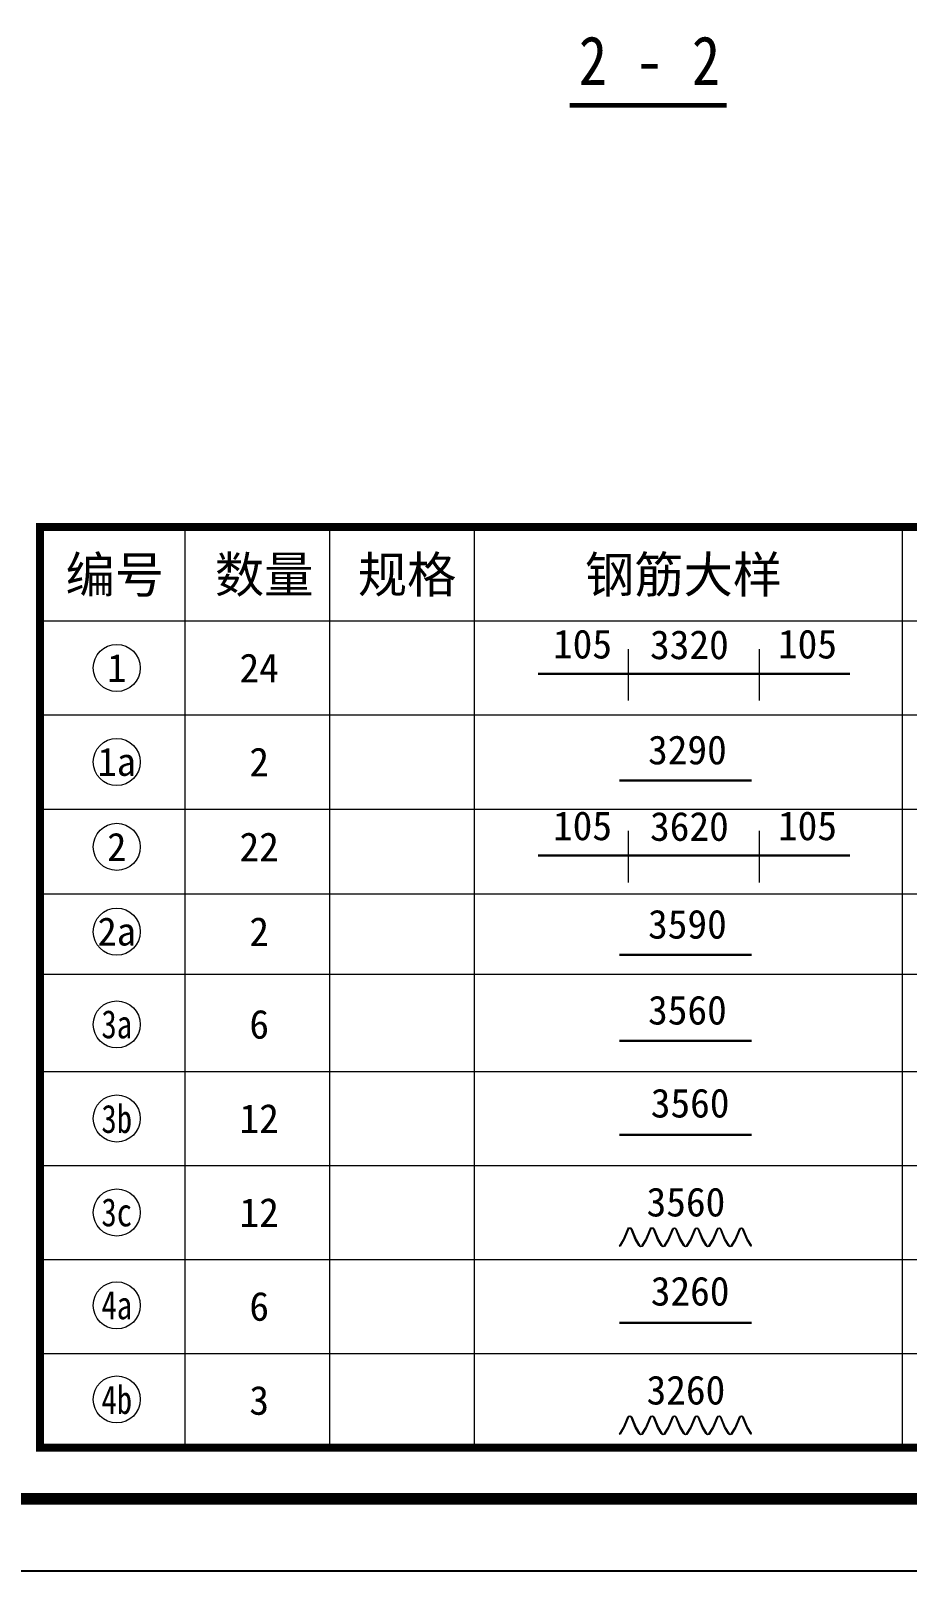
# Model space of a CAD drawing. Header units: millimetres. Extents: x 147 to 28941, y 5 to 9031.
# Drawn here: x 23996 to 25813, y 5 to 3199 of the extents above; entities that cross this region are included whole.
import ezdxf
from ezdxf.enums import TextEntityAlignment as Align

# ---------------------------------------------------------------- set-up
doc = ezdxf.new("R2010")
doc.units = ezdxf.units.MM
doc.linetypes.add('ACAD_ISO10W100', pattern=[18, 12, -3, 0, -3])
for name, color, linetype in [('DIM_SYMB', 3, 'Continuous'), ('YWQB1a###GJ', 7, 'Continuous'), ('YWQB1a###PJ', 7, 'Continuous'), ('YZ-下划线', 1, 'ACAD_ISO10W100')]:
    doc.layers.add(name, color=color, linetype=linetype)
doc.styles.add('YZ-样式 1', font='simhei.ttf', dxfattribs={"width": 0.85})
doc.styles.add('图签-黑体', font='simhei.ttf')
doc.styles.add('宋体', font='', dxfattribs={"width": 0.8})
doc.styles.add('黑体', font='simhei.ttf')
doc.styles.get('宋体').set_extended_font_data('SimSun')

msp = doc.modelspace()

# ---------------------------------------------------------------- linework, layer by layer
at = {"layer": 'YWQB1a###GJ', "lineweight": 30}
for p, q in [((25047.7, 1865.9), (25235.1, 1865.9)), ((25507.1, 1865.9), (25235.1, 1865.9)), ((25694.6, 1865.9), (25507.1, 1865.9)), ((25216.6, 1644.7), (25490.2, 1644.7)), ((25047.7, 1489.1), (25235.1, 1489.1)), ((25507.1, 1489.1), (25235.1, 1489.1)), ((25694.6, 1489.1), (25507.1, 1489.1)), ((25216.6, 1283.2), (25490.2, 1283.2)), ((25216.6, 1105), (25490.2, 1105)), ((25216.6, 910), (25490.2, 910)), ((25216.6, 520), (25490.2, 520))]:
    msp.add_line(p, q, dxfattribs=at)
at = {"layer": 'YWQB1a###GJ', "color": 0, "ltscale": 100, "const_width": 16.7}
msp.add_lwpolyline([(24015, 261.2), (26425, 261.2), (26425, 2170.5), (24015, 2170.5)], close=True, dxfattribs=at)
at = {"layer": 'YWQB1a###GJ', "color": 0, "lineweight": 15, "ltscale": 100}
for points in [[(24315, 2170.5), (24315, 265.7)], [(24615, 2170.5), (24615, 265.7)], [(24915, 2170.5), (24915, 265.7)], [(25803, 2170.5), (25803, 265.7)], [(24015, 1975.5), (26425, 1975.5)], [(24015, 1780.5), (26425, 1780.5)], [(24015, 1585.5), (26425, 1585.5)], [(24015, 1409.5), (26425, 1409.5)], [(24015, 1243.1), (26425, 1243.1)], [(24015, 1041.2), (26425, 1041.2)], [(24015, 1041.2), (26425, 1041.2)], [(24015, 846.2), (26425, 846.2)], [(24015, 651.2), (26425, 651.2)], [(24015, 651.2), (26425, 651.2)], [(24015, 651.2), (26425, 651.2)], [(24015, 456.2), (26425, 456.2)]]:
    msp.add_lwpolyline(points, dxfattribs=at)
at = {"layer": 'YWQB1a###GJ', "lineweight": 9}
for points in [[(25235.1, 1810.2), (25235.1, 1917.3)], [(25507.1, 1810.2), (25507.1, 1917.3)], [(25235.1, 1433.4), (25235.1, 1540.5)], [(25507.1, 1433.4), (25507.1, 1540.5)], [(25216.6, 679.2), (25224.8, 692.5)], [(25226.6, 692.5), (25218, 678.5), (25216.6, 679.2)], [(25216.6, 289.2), (25224.8, 302.5)], [(25226.6, 302.5), (25218, 288.5), (25216.6, 289.2)]]:
    msp.add_lwpolyline(points, dxfattribs=at)
for points in [[(25224.8, 692.5), (25233.8, 714.8, -0.593633), (25242, 714.8), (25251, 692.5)], [(25249.2, 692.5), (25240.6, 714, 0.593633), (25235.2, 714), (25226.6, 692.5)], [(25271.1, 692.5), (25280.1, 714.8, -0.593633), (25288.3, 714.8), (25297.3, 692.5)], [(25295.5, 692.5), (25286.9, 714, 0.593633), (25281.5, 714), (25272.9, 692.5)], [(25317.4, 692.5), (25326.4, 714.8, -0.593633), (25334.5, 714.8), (25343.6, 692.5)], [(25341.8, 692.5), (25333.2, 714, 0.593633), (25327.8, 714), (25319.2, 692.5)], [(25363.7, 692.5), (25372.7, 714.8, -0.593633), (25380.8, 714.8), (25389.9, 692.5)], [(25388.1, 692.5), (25379.5, 714, 0.593633), (25374.1, 714), (25365.4, 692.5)], [(25410, 692.5), (25419, 714.8, -0.593633), (25427.1, 714.8), (25436.1, 692.5)], [(25434.4, 692.5), (25425.8, 714, 0.593633), (25420.3, 714), (25411.7, 692.5)], [(25456.3, 692.5), (25465.3, 714.8, -0.593633), (25473.4, 714.8), (25482.4, 692.5)], [(25480.7, 692.5), (25472, 714, 0.593633), (25466.6, 714), (25458, 692.5)], [(25272.9, 692.5), (25265.1, 680.1, -0.593633), (25257, 680.1), (25249.2, 692.5)], [(25251, 692.5), (25258.3, 680.8, 0.593633), (25263.8, 680.8), (25271.1, 692.5)], [(25319.2, 692.5), (25311.4, 680.1, -0.593633), (25303.3, 680.1), (25295.5, 692.5)], [(25297.3, 692.5), (25304.6, 680.8, 0.593633), (25310, 680.8), (25317.4, 692.5)], [(25365.4, 692.5), (25357.7, 680.1, -0.593633), (25349.6, 680.1), (25341.8, 692.5)], [(25343.6, 692.5), (25350.9, 680.8, 0.593633), (25356.3, 680.8), (25363.7, 692.5)], [(25411.7, 692.5), (25404, 680.1, -0.593633), (25395.8, 680.1), (25388.1, 692.5)], [(25389.9, 692.5), (25397.2, 680.8, 0.593633), (25402.6, 680.8), (25410, 692.5)], [(25458, 692.5), (25450.3, 680.1, -0.593633), (25442.1, 680.1), (25434.4, 692.5)], [(25436.1, 692.5), (25443.5, 680.8, 0.593633), (25448.9, 680.8), (25456.3, 692.5)], [(25490.2, 678.3, -0.137601), (25488.4, 680.1), (25480.7, 692.5)], [(25482.4, 692.5), (25489.8, 680.8, 0.055471), (25490.2, 680.2, 0.055471)], [(25224.8, 302.5), (25233.8, 324.8, -0.593633), (25242, 324.8), (25251, 302.5)], [(25249.2, 302.5), (25240.6, 324, 0.593633), (25235.2, 324), (25226.6, 302.5)], [(25271.1, 302.5), (25280.1, 324.8, -0.593633), (25288.3, 324.8), (25297.3, 302.5)], [(25295.5, 302.5), (25286.9, 324, 0.593633), (25281.5, 324), (25272.9, 302.5)], [(25317.4, 302.5), (25326.4, 324.8, -0.593633), (25334.5, 324.8), (25343.6, 302.5)], [(25341.8, 302.5), (25333.2, 324, 0.593633), (25327.8, 324), (25319.2, 302.5)], [(25363.7, 302.5), (25372.7, 324.8, -0.593633), (25380.8, 324.8), (25389.9, 302.5)], [(25388.1, 302.5), (25379.5, 324, 0.593633), (25374.1, 324), (25365.4, 302.5)], [(25410, 302.5), (25419, 324.8, -0.593633), (25427.1, 324.8), (25436.1, 302.5)], [(25434.4, 302.5), (25425.8, 324, 0.593633), (25420.3, 324), (25411.7, 302.5)], [(25456.3, 302.5), (25465.3, 324.8, -0.593633), (25473.4, 324.8), (25482.4, 302.5)], [(25480.7, 302.5), (25472, 324, 0.593633), (25466.6, 324), (25458, 302.5)], [(25272.9, 302.5), (25265.1, 290.1, -0.593633), (25257, 290.1), (25249.2, 302.5)], [(25251, 302.5), (25258.3, 290.8, 0.593633), (25263.8, 290.8), (25271.1, 302.5)], [(25319.2, 302.5), (25311.4, 290.1, -0.593633), (25303.3, 290.1), (25295.5, 302.5)], [(25297.3, 302.5), (25304.6, 290.8, 0.593633), (25310, 290.8), (25317.4, 302.5)], [(25365.4, 302.5), (25357.7, 290.1, -0.593633), (25349.6, 290.1), (25341.8, 302.5)], [(25343.6, 302.5), (25350.9, 290.8, 0.593633), (25356.3, 290.8), (25363.7, 302.5)], [(25411.7, 302.5), (25404, 290.1, -0.593633), (25395.8, 290.1), (25388.1, 302.5)], [(25389.9, 302.5), (25397.2, 290.8, 0.593633), (25402.6, 290.8), (25410, 302.5)], [(25458, 302.5), (25450.3, 290.1, -0.593633), (25442.1, 290.1), (25434.4, 302.5)], [(25436.1, 302.5), (25443.5, 290.8, 0.593633), (25448.9, 290.8), (25456.3, 302.5)], [(25490.2, 288.3, -0.137601), (25488.4, 290.1), (25480.7, 302.5)], [(25482.4, 302.5), (25489.8, 290.8, 0.055471), (25490.2, 290.2, 0.055471)]]:
    msp.add_lwpolyline(points, format="xyb", dxfattribs=at)
for centre in [(24174, 1878), (24174, 1683), (24174, 1507), (24174, 1331.1), (24174, 1138.7), (24174, 943.7), (24174, 748.7), (24174, 556.1), (24174, 361.1)]:
    msp.add_circle(centre, 48.8, dxfattribs=at)
at = {"layer": 'YWQB1a###PJ', "color": 1}
msp.add_lwpolyline([(16340.8, 4.8), (16340.8, 8914.8), (28940.8, 8914.8), (28940.8, 4.8)], close=True, dxfattribs=at)
at = {"layer": 'YWQB1a###PJ', "const_width": 24}
msp.add_lwpolyline([(16640.8, 8764.8), (28790.8, 8764.8), (28790.8, 154.8), (16640.8, 154.8)], close=True, dxfattribs=at)
at = {"layer": 'YZ-下划线', "color": 1, "linetype": 'ByBlock', "const_width": 10}
msp.add_lwpolyline([(25438.7, 3044.8), (25113, 3044.8)], dxfattribs=at)

# ---------------------------------------------------------------- texts
at = {"layer": 'DIM_SYMB', "color": 7, "style": 'YZ-样式 1', "width": 0.85}
msp.add_text('2 - 2', height=101.39, dxfattribs=at).set_placement((25132.2, 3086.8))
at = {"layer": 'YWQB1a###GJ', "ltscale": 100, "style": '图签-黑体'}
for s, p in [('编号', (24170, 2073)), ('数量', (24479.7, 2073)), ('规格', (24776.1, 2073)), ('钢筋大样', (25349.5, 2073))]:
    msp.add_text(s, height=74.87, rotation=0, dxfattribs=at).set_placement(p, align=Align.MIDDLE)
at = {"layer": 'YWQB1a###GJ', "style": '黑体'}
for s, p in [('105', (25139.9, 1879.7)), ('3320', (25361.6, 1878.3)), ('105', (25606.5, 1879.7)), ('3290', (25357.5, 1660.1)), ('105', (25139.9, 1502.8)), ('3620', (25361.6, 1501.5)), ('105', (25606.5, 1502.8)), ('3590', (25357.5, 1298.7)), ('3560', (25357.5, 1120.5)), ('3560', (25363.1, 927.7)), ('3560', (25354.4, 722.5)), ('3260', (25363.1, 537.7)), ('3260', (25354.4, 332.5))]:
    msp.add_text(s, height=60, dxfattribs=at).set_placement(p, align=Align.BOTTOM_CENTER)
at = {"layer": 'YWQB1a###GJ', "lineweight": 9, "style": '宋体'}
for s, p in [('1', (24174, 1878)), ('1a', (24174, 1683)), ('2', (24174, 1507)), ('2a', (24174, 1331.1))]:
    msp.add_text(s, height=58.5, dxfattribs=at).set_placement(p, align=Align.MIDDLE)
at = {"layer": 'YWQB1a###GJ', "style": '黑体'}
for s, p in [('24', (24469.4, 1878)), ('2', (24469.4, 1683)), ('22', (24469.4, 1507)), ('2', (24469.4, 1331.1)), ('6', (24469.4, 1138.7)), ('12', (24469.4, 943.7)), ('12', (24469.4, 748.7)), ('6', (24469.4, 553.7)), ('3', (24469.4, 358.7))]:
    msp.add_text(s, height=60, dxfattribs=at).set_placement(p, align=Align.MIDDLE)
at = {"layer": 'YWQB1a###GJ', "lineweight": 9, "style": '宋体', "width": 0.8}
for s, p in [('3a', (24174, 1138.7)), ('3b', (24174, 943.7)), ('3c', (24174, 748.7)), ('4a', (24174, 556.1)), ('4b', (24174, 361.1))]:
    msp.add_text(s, height=58.5, dxfattribs=at).set_placement(p, align=Align.MIDDLE)

doc.saveas('drawing.dxf')
